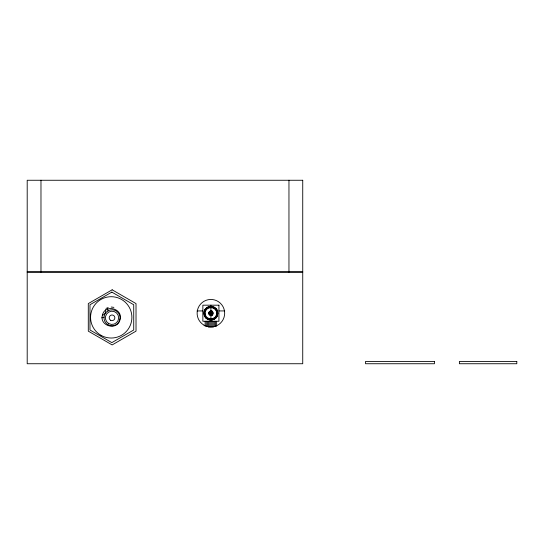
<?xml version="1.0" encoding="UTF-8"?>
<svg xmlns="http://www.w3.org/2000/svg" width="544" height="544" viewBox="0 0 544 544"><rect width="100%" height="100%" fill="white"/><g stroke="black" fill="none" stroke-linecap="round" stroke-linejoin="round"><path stroke-width="0.82" d="M204.007 313.222C203.667 304.375 218.117 304.375 217.784 313.222C218.117 322.075 203.667 322.075 204.007 313.222L205.149 313.222C204.87 305.85 216.913 305.85 216.634 313.222C216.913 320.6 204.87 320.6 205.149 313.222M208.597 313.222C214.2 304.395 214.2 322.048 208.597 313.222L213.187 313.222M209.107 319.879L209.406 318.77M210.297 315.438L211.487 311.005M212.378 307.68L212.677 306.571M207.448 319.192A6.888 6.888 0 0 0 217.784 313.222A6.888 6.888 0 0 0 207.448 307.258A6.888 6.888 0 0 0 207.448 319.192L208.019 318.192M209.746 315.214L212.038 311.236M213.765 308.251L214.336 307.258M206.02 318.097L206.836 317.281M209.27 314.847L212.514 311.603M214.948 309.162L215.764 308.353M204.925 316.669L205.918 316.091M208.903 314.371L212.881 312.072M215.866 310.352L216.859 309.781M106.06 308.421L108.181 307.537M204.238 315.003L205.346 314.711M208.672 313.82L213.112 312.63M216.437 311.739L217.546 311.44M27.2 271.891L302.736 271.891M27.2 272.109L302.736 272.109M197.05 310.93L202.858 310.93M218.926 310.93L224.733 310.93M216.634 313.222L217.784 313.222M111.228 307.034L113.9 307.387M204.238 311.44L205.346 311.739M208.672 312.63L213.112 313.82M216.437 314.711L217.546 315.003M204.925 309.781L205.918 310.352M208.903 312.072L212.881 314.371M215.866 316.091L216.859 316.669M206.02 308.353L206.836 309.162M209.27 311.603L212.514 314.847M214.948 317.281L215.764 318.097M207.448 307.258L208.019 308.251M209.746 311.236L212.038 315.214M213.765 318.192L214.336 319.192M107.508 308.502L107.773 309.142A6.888 6.888 0 0 1 108.011 310.93M209.107 306.571L209.406 307.68M210.297 311.005L211.487 315.438M212.378 318.77L212.677 319.879M288.959 180.261L288.959 272.109M216.634 321.259L216.634 326.271M215.485 321.259L215.485 326.271M214.336 321.259L214.336 326.271M213.187 321.259L213.187 327.107M212.038 321.259L212.038 327.107M210.895 305.184L210.895 327.107M209.746 321.259L209.746 327.107M208.597 321.259L208.597 327.107M207.448 321.259L207.448 326.271M206.298 321.259L206.298 326.271M205.149 321.259L205.149 326.271M40.977 180.261L40.977 272.109M104.033 317.172A6.888 6.888 0 0 1 101.721 317.791M105.556 309.74A4.59 4.59 0 0 1 102.313 315.364M102.456 315.017C99.015 326.162 117.402 331.092 119.993 319.716C123.434 308.57 105.046 303.64 102.456 315.017M112.159 289.809L88.298 303.593L88.298 331.146L112.159 344.923L136.02 331.146L136.02 303.593L112.159 289.809M111.846 292.108L89.971 304.735L89.971 329.997L111.846 342.625L133.722 329.997L133.722 304.735L111.846 292.108M302.736 180.261L27.2 180.261L27.2 363.739L302.736 363.739L302.736 180.261M218.926 305.184L202.858 305.184L202.858 321.259L218.926 321.259L218.926 305.184M434.425 361.44L365.541 361.44L365.541 363.739L434.425 363.739L434.425 361.44M516.8 361.44L459.394 361.44L459.394 363.739L516.8 363.739L516.8 361.44M108.011 324.775A8.038 8.038 0 0 0 120.068 317.818A8.038 8.038 0 0 0 108.011 310.855A8.038 8.038 0 0 0 108.011 324.775M110.616 320.266A2.829 2.829 0 0 0 114.859 317.818A2.829 2.829 0 0 0 110.616 315.364A2.829 2.829 0 0 0 110.616 320.266M108.712 323.558A6.63 6.63 0 0 0 118.66 317.818A6.63 6.63 0 0 0 108.712 312.072A6.63 6.63 0 0 0 108.712 323.558M100.892 335.26A20.665 20.665 0 0 0 131.893 317.37A20.665 20.665 0 0 0 100.892 299.472A20.665 20.665 0 0 0 100.892 335.26M204.007 325.156A13.777 13.777 0 0 0 224.672 313.222A13.777 13.777 0 0 0 204.007 301.294A13.777 13.777 0 0 0 204.007 325.156"/></g></svg>
